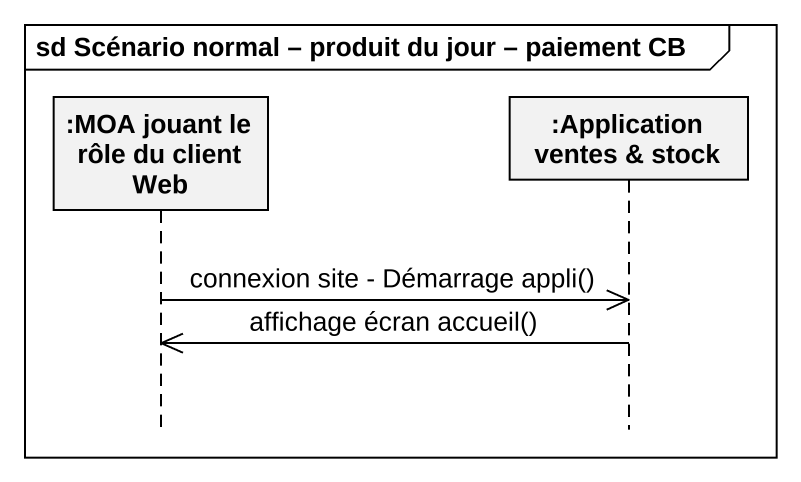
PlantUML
@startuml
mainframe sd Scénario normal – produit du jour – paiement CB
hide footbox
participant ":MOA jouant le rôle du client Web" as MOA_jouant_le_rôle_du
participant ":Application ventes & stock" as Application_ventes_stock

MOA_jouant_le_rôle_du ->> Application_ventes_stock : connexion site - Démarrage appli()
Application_ventes_stock ->> MOA_jouant_le_rôle_du : affichage écran accueil()
@enduml
